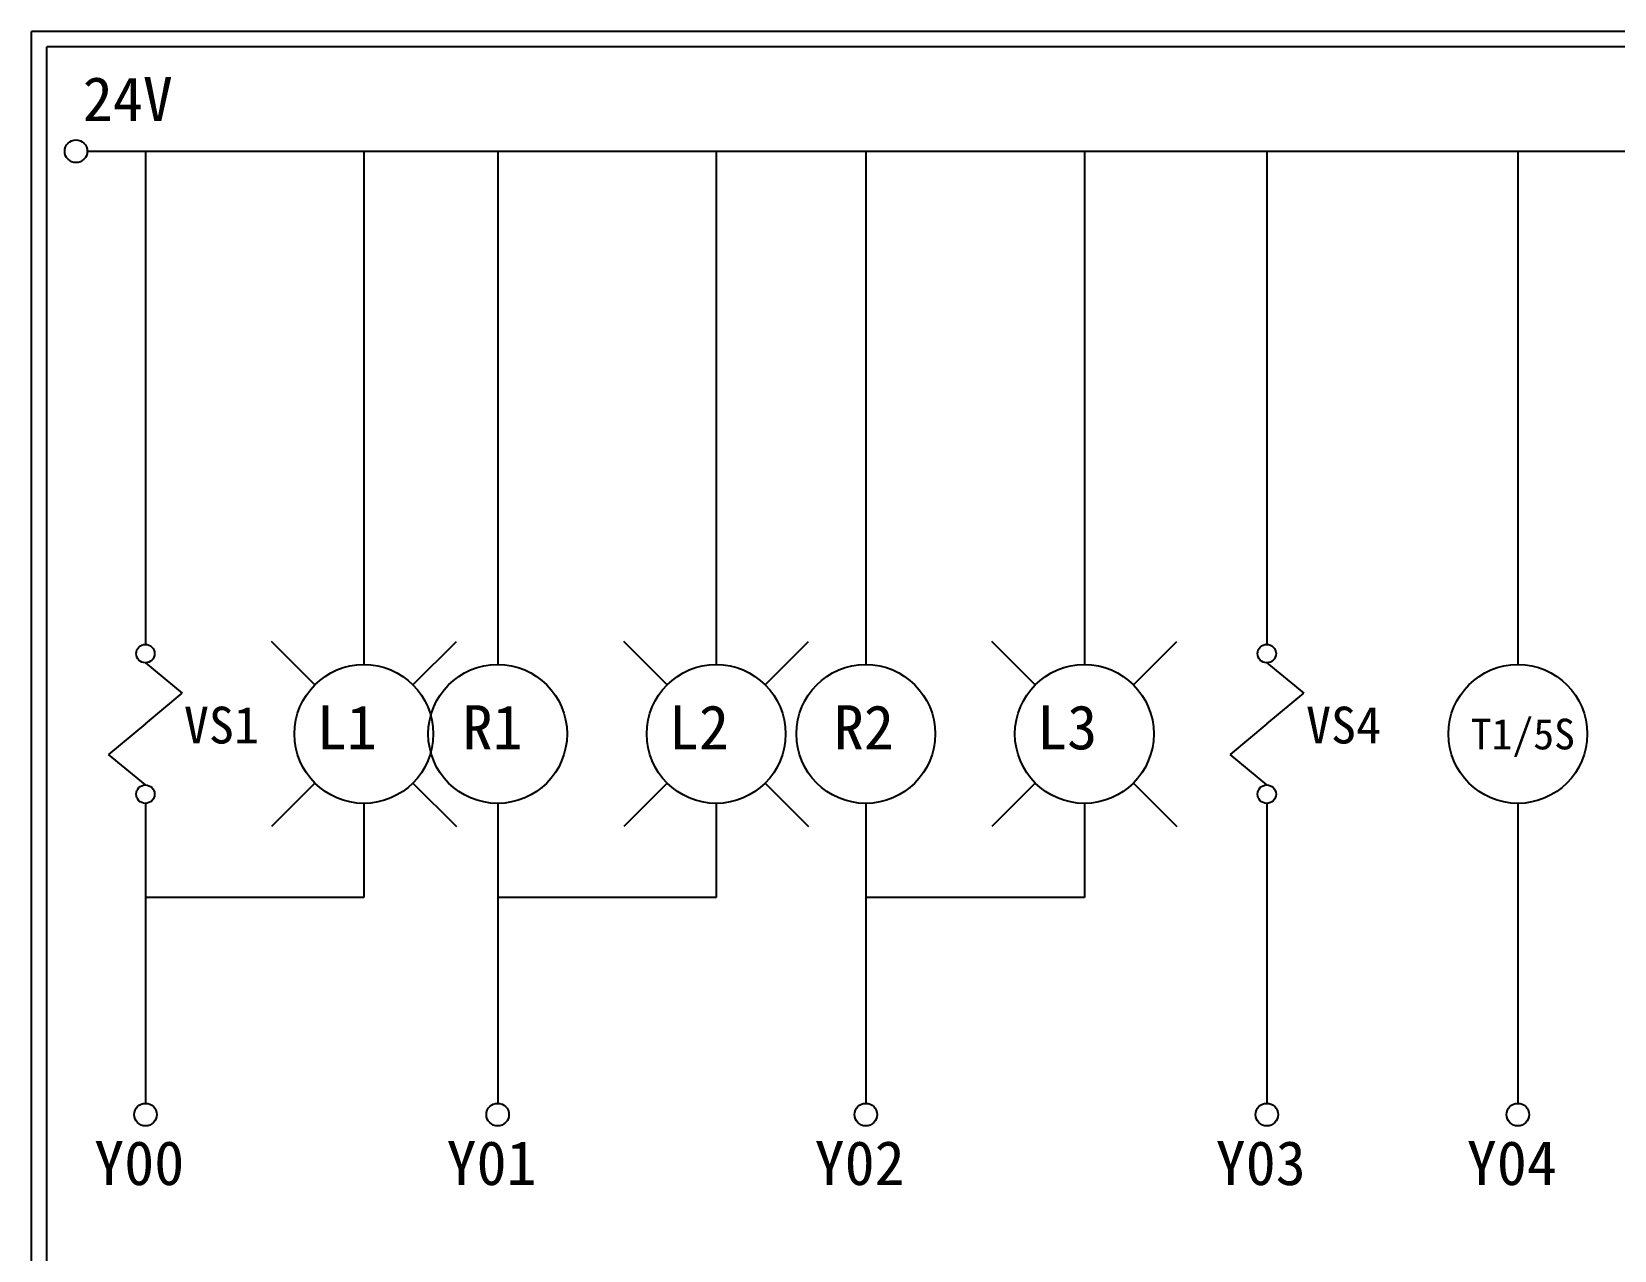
# Model space of a CAD drawing. Extents: x 926 to 1213, y 3 to 207.
# Drawn here: x 925.7 to 1054.8, y 107.6 to 207 of the extents above; entities that cross this region are included whole.
import ezdxf

# ---------------------------------------------------------------- set-up
doc = ezdxf.new("R2010")
doc.units = 0
doc.layers.add('圖框層', color=7, linetype='CONTINUOUS')
doc.layers.add('標尺寸層', color=3, linetype='CONTINUOUS')
doc.styles.add('STSL', font='KAIU.TTF')

msp = doc.modelspace()

# ---------------------------------------------------------------- linework, layer by layer
at = {"layer": '圖框層', "color": 7}
for p, q in [((1212.74, 206.97), (925.74, 206.97)), ((925.74, 3), (925.74, 206.97)), ((1211.49, 205.72), (926.99, 205.72)), ((926.99, 4.25), (926.99, 205.72))]:
    msp.add_line(p, q, dxfattribs=at)
at = {"layer": '標尺寸層', "color": 7}
for p, q in [((930.28, 197.22), (1207.88, 197.22)), ((935.02, 197.22), (935.02, 157.03)), ((952.84, 197.22), (952.84, 155.39)), ((963.75, 197.22), (963.75, 157.03)), ((981.57, 197.22), (981.57, 155.39)), ((993.77, 197.22), (993.77, 157.03)), ((1011.6, 197.22), (1011.6, 155.39)), ((1026.48, 197.22), (1026.48, 157.03)), ((1046.96, 197.22), (1046.96, 155.39)), ((948.83, 153.73), (945.3, 157.27)), ((956.84, 153.73), (960.38, 157.27)), ((963.75, 157.03), (963.75, 155.39)), ((977.57, 153.73), (974.03, 157.27)), ((985.57, 153.73), (989.11, 157.27)), ((993.77, 157.03), (993.77, 155.39)), ((1007.59, 153.73), (1004.06, 157.27)), ((1015.6, 153.73), (1019.14, 157.27)), ((935.02, 155.53), (938.02, 153.04)), ((1026.48, 155.53), (1029.49, 153.04)), ((935.02, 150.55), (938.02, 153.04)), ((1026.48, 150.55), (1029.49, 153.04)), ((935.02, 150.55), (932.01, 148.06)), ((1026.48, 150.55), (1023.48, 148.06)), ((935.02, 145.57), (932.01, 148.06)), ((1026.48, 145.57), (1023.48, 148.06)), ((948.83, 145.73), (945.3, 142.19)), ((956.84, 145.73), (960.38, 142.19)), ((977.57, 145.73), (974.03, 142.19)), ((985.57, 145.73), (989.11, 142.19)), ((1007.59, 145.73), (1004.06, 142.19)), ((1015.6, 145.73), (1019.14, 142.19)), ((935.02, 144.07), (935.02, 119.62)), ((952.84, 144.07), (952.84, 136.39)), ((963.75, 144.07), (963.75, 119.62)), ((981.57, 144.07), (981.57, 136.39)), ((993.77, 144.07), (993.77, 119.62)), ((1011.6, 144.07), (1011.6, 136.39)), ((1026.48, 144.07), (1026.48, 119.62)), ((1046.96, 144.07), (1046.96, 119.62)), ((952.84, 136.39), (935.02, 136.39)), ((981.57, 136.39), (963.75, 136.39)), ((1011.6, 136.39), (993.77, 136.39))]:
    msp.add_line(p, q, dxfattribs=at)
for centre, radius in [((929.36, 197.22), 0.92), ((935.02, 156.28), 0.751), ((1026.48, 156.28), 0.751), ((952.84, 149.73), 5.66), ((963.75, 149.73), 5.66), ((981.57, 149.73), 5.66), ((993.77, 149.73), 5.66), ((1011.6, 149.73), 5.66), ((1046.96, 149.73), 5.66), ((935.02, 144.82), 0.751), ((1026.48, 144.82), 0.751), ((935.02, 118.7), 0.92), ((963.75, 118.7), 0.92), ((993.77, 118.7), 0.92), ((1026.48, 118.7), 0.92), ((1046.96, 118.7), 0.92)]:
    msp.add_circle(centre, radius, dxfattribs=at)

# ---------------------------------------------------------------- texts
at = {"layer": '圖框層', "color": 4, "style": 'STSL'}
for s, height, p in [('24V', 3.6, (929.91, 199.68)), ('VS1', 3, (938.16, 148.95)), ('L1', 3.6, (948.99, 148.47)), ('R1', 3.6, (960.89, 148.47)), ('L2', 3.6, (977.72, 148.47)), ('R2', 3.6, (991.17, 148.47)), ('L3', 3.6, (1007.75, 148.47)), ('VS4', 3, (1029.68, 148.95)), ('T1/5S', 2.5, (1043.11, 148.47)), ('Y00', 3.6, (930.84, 112.96)), ('Y01', 3.6, (959.58, 112.96)), ('Y02', 3.6, (989.6, 112.96)), ('Y03', 3.6, (1022.31, 112.96)), ('Y04', 3.6, (1042.79, 112.96))]:
    msp.add_text(s, height=height, dxfattribs=at).set_placement(p)

doc.saveas('drawing.dxf')
